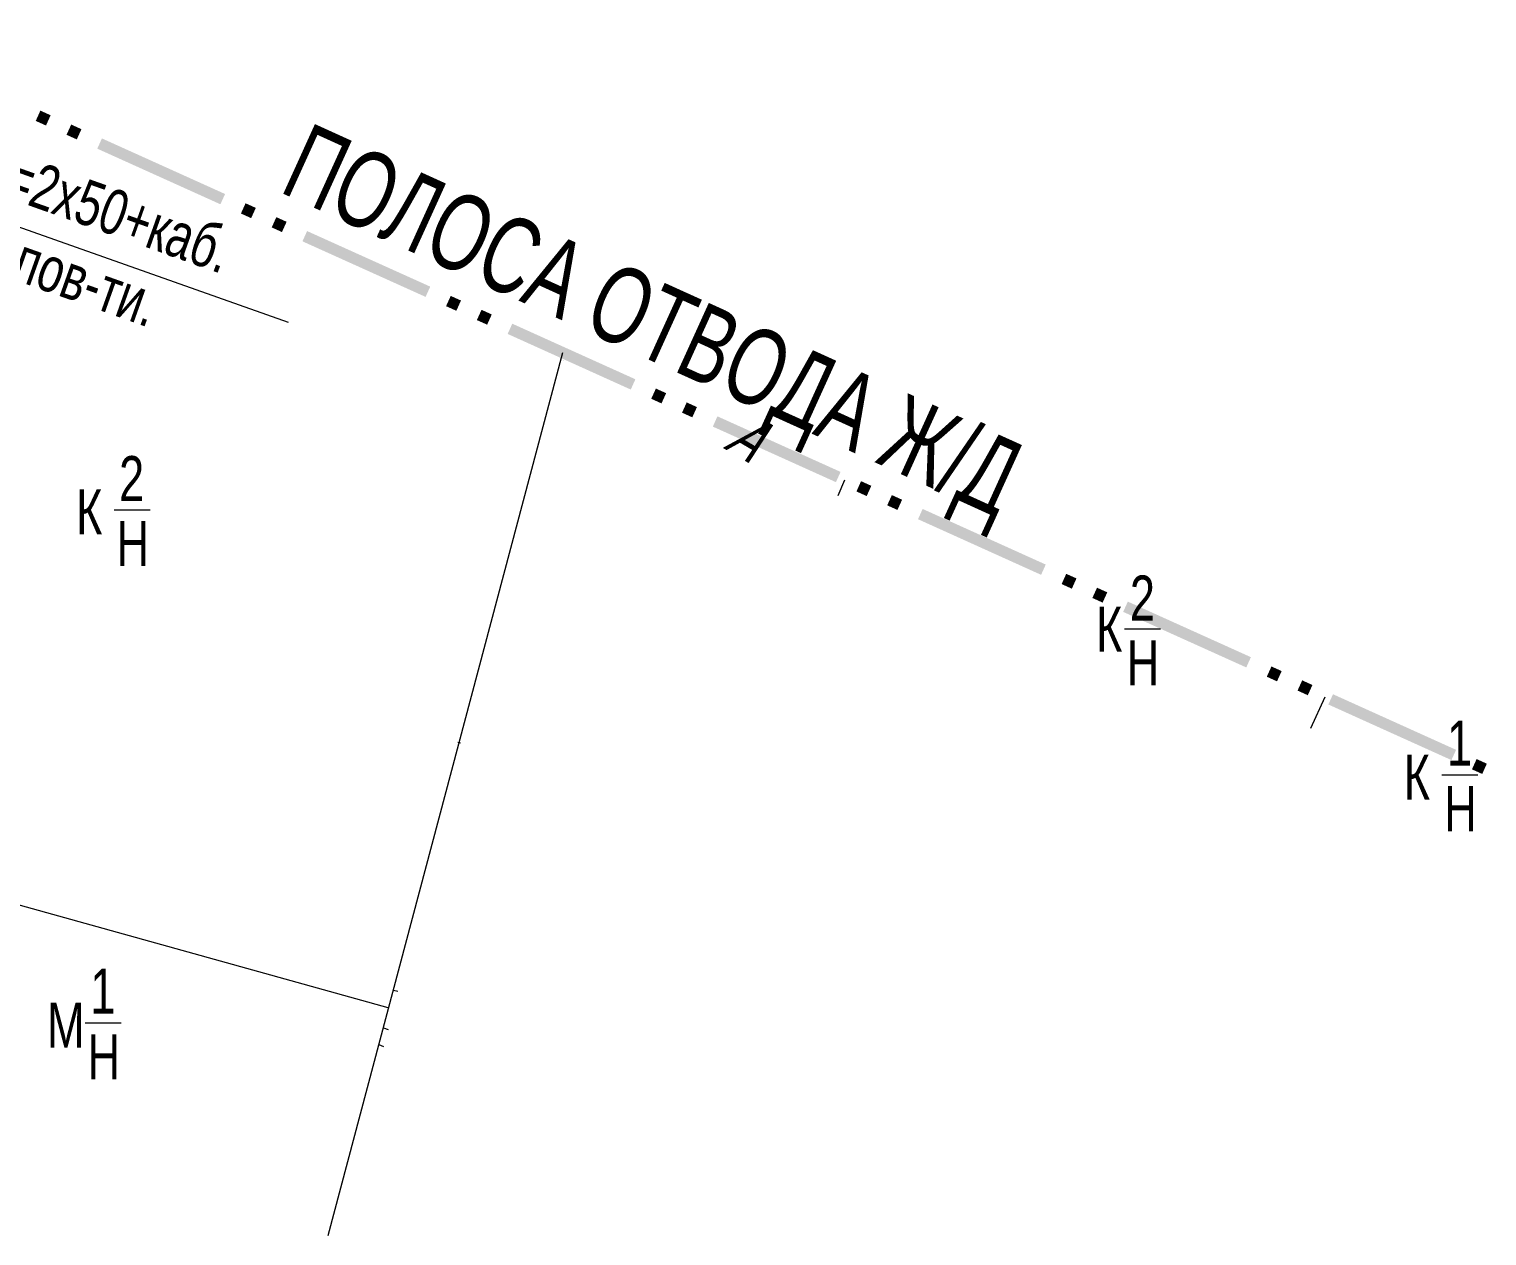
# Model space of a CAD drawing. Extents: x 10098 to 11902, y 8648 to 10202.
# Drawn here: x 11405.55 to 11437.93, y 9026.57 to 9053.37 of the extents above; entities that cross this region are included whole.
import ezdxf
from ezdxf.enums import TextEntityAlignment as Align

# ---------------------------------------------------------------- set-up
doc = ezdxf.new("R2010")
doc.units = 0
for name, color, linetype in [('20_Строения', 7, 'Continuous'), ('50_Красные_линии', 7, 'Continuous'), ('52_Топонимика', 7, 'Continuous'), ('Подписи_зданий', 7, 'Continuous')]:
    doc.layers.add(name, color=color, linetype=linetype)
doc.layers.add('6_Теплопровод', color=3, linetype='Continuous', lineweight=30)
doc.styles.add('mggt', font='russian_1251.shx', dxfattribs={"width": 0.75, "oblique": 18, "height": 1})
doc.styles.add('Style-RUSSIAN_1251 I 0.00000', font='RUSSIAN_1251.shx')

msp = doc.modelspace()

# ---------------------------------------------------------------- hatches: boundary and pattern name
at = {"layer": '50_Красные_линии', "linetype": 'Continuous', "lineweight": 25}
for points in [[(11406.026, 9051.454), (11405.798, 9051.557), (11405.695, 9051.329), (11405.923, 9051.226)], [(11406.71, 9051.145), (11406.482, 9051.248), (11406.379, 9051.02), (11406.607, 9050.918)], [(11409.9, 9049.705), (11407.165, 9050.94), (11407.062, 9050.712), (11409.797, 9049.477)], [(11410.583, 9049.397), (11410.355, 9049.499), (11410.252, 9049.272), (11410.48, 9049.169)], [(11411.267, 9049.088), (11411.039, 9049.191), (11410.936, 9048.963), (11411.164, 9048.86)], [(11414.457, 9047.648), (11411.722, 9048.882), (11411.619, 9048.654), (11414.354, 9047.42)], [(11415.14, 9047.339), (11414.912, 9047.442), (11414.809, 9047.214), (11415.037, 9047.111)], [(11415.824, 9047.03), (11415.596, 9047.133), (11415.493, 9046.905), (11415.721, 9046.803)], [(11419.014, 9045.59), (11416.279, 9046.825), (11416.177, 9046.597), (11418.911, 9045.362)], [(11419.697, 9045.282), (11419.469, 9045.384), (11419.366, 9045.157), (11419.594, 9045.054)], [(11420.381, 9044.973), (11420.153, 9045.076), (11420.05, 9044.848), (11420.278, 9044.745)], [(11423.571, 9043.533), (11420.836, 9044.767), (11420.734, 9044.539), (11423.468, 9043.305)], [(11424.254, 9043.224), (11424.026, 9043.327), (11423.924, 9043.099), (11424.151, 9042.996)], [(11424.938, 9042.915), (11424.71, 9043.018), (11424.607, 9042.79), (11424.835, 9042.688)], [(11428.128, 9041.475), (11425.394, 9042.71), (11425.291, 9042.482), (11428.025, 9041.247)], [(11428.811, 9041.167), (11428.583, 9041.269), (11428.481, 9041.042), (11428.708, 9040.939)], [(11429.495, 9040.858), (11429.267, 9040.961), (11429.164, 9040.733), (11429.392, 9040.63)], [(11432.685, 9039.418), (11429.951, 9040.652), (11429.848, 9040.424), (11432.582, 9039.19)], [(11433.368, 9039.109), (11433.141, 9039.212), (11433.038, 9038.984), (11433.265, 9038.881)], [(11434.052, 9038.8), (11433.824, 9038.903), (11433.721, 9038.676), (11433.949, 9038.573)], [(11437.242, 9037.36), (11434.508, 9038.595), (11434.405, 9038.367), (11437.139, 9037.132)], [(11437.925, 9037.052), (11437.698, 9037.155), (11437.595, 9036.927), (11437.823, 9036.824)]]:
    msp.add_hatch(color=8, dxfattribs=at).paths.add_polyline_path(points)

# ---------------------------------------------------------------- linework, layer by layer
at = {"layer": '20_Строения', "color": 8, "linetype": 'Continuous', "lineweight": 15}
for p, q in [((11413.422, 9031.184), (11413.525, 9031.151)), ((11413.427, 9030.761), (11413.324, 9030.807))]:
    msp.add_line(p, q, dxfattribs=at)
at = {"layer": '20_Строения', "color": 8, "linetype": 'Continuous', "lineweight": 15, "flags": 128}
for points in [[(11417.392, 9046.181), (11412.179, 9026.565)], [(11417.413, 9046.001), (11417.413, 9046.001)], [(11423.661, 9043.35), (11423.507, 9043.002)], [(11415.131, 9037.506), (11415.071, 9037.523)], [(11413.641, 9032.025), (11413.739, 9031.998)]]:
    msp.add_lwpolyline(points, dxfattribs=at)
at = {"layer": '20_Строения', "color": 8, "lineweight": 15, "flags": 128}
msp.add_lwpolyline([(11434.328, 9038.533), (11434.012, 9037.832)], dxfattribs=at)
at = {"layer": '20_Строения', "color": 8, "linetype": 'Continuous', "lineweight": 15}
msp.add_lwpolyline([(11413.526, 9031.633), (11395.877, 9036.535)], dxfattribs=at)
at = {"layer": '6_Теплопровод', "color": 8, "linetype": 'Continuous', "lineweight": 15}
msp.add_lwpolyline([(11400.719, 9053.366), (11404.055, 9049.422), (11411.3, 9046.857)], dxfattribs=at)
at = {"layer": 'Подписи_зданий', "color": 8, "linetype": 'Continuous', "lineweight": 15}
for p, q in [((11407.44, 9042.693), (11408.24, 9042.693)), ((11429.878, 9040.045), (11430.678, 9040.045)), ((11436.928, 9036.803), (11437.728, 9036.803)), ((11406.796, 9031.294), (11407.596, 9031.294))]:
    msp.add_line(p, q, dxfattribs=at)

# ---------------------------------------------------------------- texts
at = {"layer": '50_Красные_линии', "color": 8, "linetype": 'Continuous', "lineweight": 53, "style": 'Style-RUSSIAN_1251 I 0.00000', "width": 0.705882}
msp.add_text('ПОЛОСА ОТВОДА Ж/Д', height=1.7, rotation=335.5836, dxfattribs=at).set_placement((11419.413, 9046.912), align=Align.MIDDLE_CENTER)
at = {"layer": '52_Топонимика', "color": 8, "lineweight": 15, "style": 'mggt', "oblique": 18, "width": 0.75}
msp.add_text('А', height=1, rotation=329.6159, dxfattribs=at).set_placement((11420.953, 9044.067))
at = {"layer": '6_Теплопровод', "color": 8, "linetype": 'Continuous', "lineweight": 15, "style": 'mggt', "width": 0.75}
for s, p in [('d=2х50+каб.', (11404.57, 9050.328)), ('по пов-ти.', (11403.99, 9048.765))]:
    msp.add_text(s, height=1, rotation=340.4073, dxfattribs=at).set_placement(p, align=Align.MIDDLE_LEFT)
at = {"layer": 'Подписи_зданий', "color": 8, "linetype": 'Continuous', "lineweight": 15, "style": 'mggt', "width": 0.75}
for s, p in [('2', (11407.546, 9042.884)), ('К', (11406.59, 9042.143)), ('Н', (11407.49, 9041.443)), ('2', (11429.997, 9040.231)), ('К', (11429.244, 9039.54)), ('Н', (11429.928, 9038.795)), ('1', (11437.039, 9037.009)), ('К', (11436.078, 9036.253)), ('Н', (11436.978, 9035.553)), ('1', (11406.907, 9031.5)), ('М', (11405.946, 9030.743)), ('Н', (11406.846, 9030.044))]:
    msp.add_text(s, height=1, dxfattribs=at).set_placement(p)

doc.saveas('drawing.dxf')
